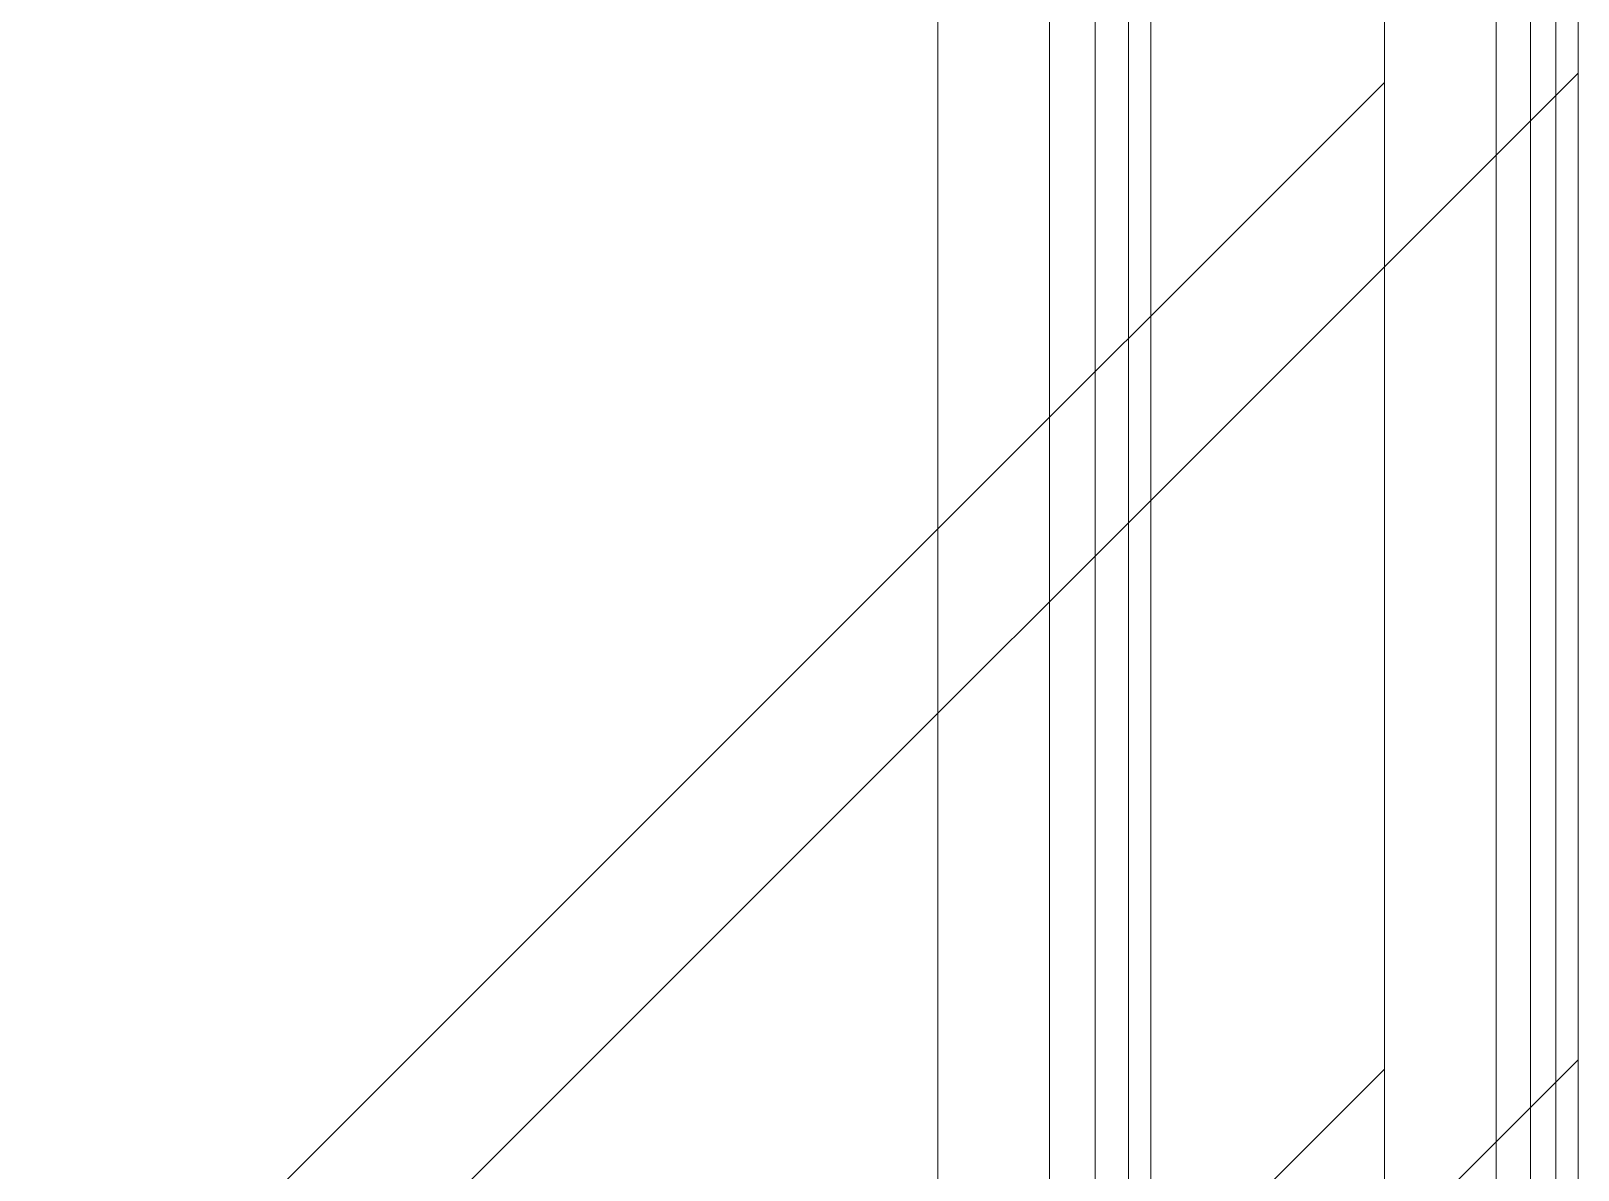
# Model space of a CAD drawing. Header units: millimetres. Extents: x -32954 to 151739, y -65671 to 56243.
# Drawn here: x -10819 to -10763.6, y -48915.6 to -48874.8 of the extents above; entities that cross this region are included whole.
import ezdxf

# ---------------------------------------------------------------- set-up
doc = ezdxf.new("R2010")
doc.units = ezdxf.units.MM
doc.layers.add('G-IMPT', color=7, linetype='Continuous', lineweight=9)
doc.layers.add('I-FURN', color=7, linetype='Continuous', lineweight=9)

# ---------------------------------------------------------------- blocks, each defined once
blk = doc.blocks.new('М25-М26_Столик манипуляционный - МСК-5501_dwg-9496848-О_ТХ_01')
at = {"layer": 'G-IMPT'}
for p, q in [((-246.054, -0.607), (-320.3, -74.854)), ((-246.054, -0.607), (-320.3, -74.854)), ((-313.365, -13.492), (-313.365, -398.053)), ((-313.365, -13.492), (-313.365, -398.053)), ((-313.365, -398.053), (-313.365, -13.492)), ((-301.365, -398.053), (-301.365, -13.492)), ((-301.365, -13.492), (-301.365, -398.053)), ((-301.365, -13.492), (-301.365, -398.053)), ((-320.3, -16.208), (-320.3, -405.607)), ((-320.3, -16.208), (-320.3, -405.607)), ((-320.3, -405.607), (-320.3, -16.208)), ((-320.3, -405.607), (-320.3, -16.208)), ((-320.3, -405.607), (-320.3, -16.208)), ((-320.3, -405.607), (-320.3, -16.208)), ((-319.5, -16.208), (-319.5, -405.607)), ((-319.5, -16.208), (-319.5, -405.607)), ((-319.5, -405.607), (-319.5, -16.208)), ((-318.6, -405.607), (-318.6, -16.208)), ((-318.6, -405.607), (-318.6, -16.208)), ((-318.6, -405.607), (-318.6, -16.208)), ((-318.6, -16.208), (-318.6, -405.607)), ((-305, -401.907), (-305, -19.907)), ((-305, -19.907), (-305, -401.907)), ((-305, -19.907), (-305, -401.907)), ((-305, -401.907), (-305, -19.907)), ((-305, -401.907), (-305, -19.907)), ((-305, -401.907), (-305, -19.907)), ((-304.2, -401.907), (-304.2, -19.907)), ((-304.2, -401.907), (-304.2, -19.907)), ((-303, -401.907), (-303, -19.907)), ((-303, -401.907), (-303, -19.907)), ((-303, -19.907), (-303, -401.907)), ((-303, -401.907), (-303, -19.907)), ((-313.365, -74.519), (-313.365, -39.163)), ((-313.365, -74.519), (-313.365, -39.163)), ((-320.3, -74.854), (-320.3, -39.498)), ((-320.3, -39.498), (-320.3, -74.854))]:
    blk.add_line(p, q, dxfattribs=at)
at = {"layer": 'G-IMPT', "flags": 128}
for points in [[(-239.119, -0.272), (-257.68, -18.834), (-276.242, -37.395), (-294.803, -55.957), (-313.365, -74.519)], [(-313.365, -74.519), (-294.803, -55.957), (-276.242, -37.395), (-257.68, -18.834), (-239.119, -0.272)], [(-317.365, -77.695), (-317.365, -74.527), (-317.365, -71.379), (-317.365, -68.256), (-317.365, -65.164), (-317.365, -62.107), (-317.365, -59.09), (-317.365, -56.119), (-317.365, -53.197), (-317.365, -50.33), (-317.365, -47.522), (-317.365, -44.777), (-317.365, -42.101), (-317.365, -39.497), (-317.365, -36.969), (-317.365, -34.522)], [(-297.365, -33.875), (-297.365, -36.3), (-297.365, -38.807), (-297.365, -41.391), (-297.365, -44.048), (-297.365, -46.775), (-297.365, -49.566), (-297.365, -52.418), (-297.365, -55.325), (-297.365, -58.284), (-297.365, -61.289), (-297.365, -64.335), (-297.365, -67.418), (-297.365, -70.533), (-297.365, -73.675), (-297.365, -76.838)], [(-319.5, -16.208), (-319.5, -113.558), (-319.5, -210.907), (-319.5, -308.257), (-319.5, -405.607)], [(-319.5, -16.208), (-319.5, -113.558), (-319.5, -210.907), (-319.5, -308.257), (-319.5, -405.607)], [(-318.6, -405.607), (-318.6, -308.257), (-318.6, -210.907), (-318.6, -113.558), (-318.6, -16.208)], [(-318.6, -405.607), (-318.6, -308.257), (-318.6, -210.907), (-318.6, -113.558), (-318.6, -16.208)], [(-305, -19.907), (-305, -115.407), (-305, -210.907), (-305, -306.407), (-305, -401.907)], [(-305, -401.907), (-305, -306.407), (-305, -210.907), (-305, -115.407), (-305, -19.907)], [(-304.2, -401.907), (-304.2, -306.407), (-304.2, -210.907), (-304.2, -115.407), (-304.2, -19.907)], [(-304.2, -19.907), (-304.2, -115.407), (-304.2, -210.907), (-304.2, -306.407), (-304.2, -401.907)], [(-320.3, -39.498), (-317.206, -36.405), (-314.113, -33.311), (-311.019, -30.217), (-307.926, -27.124)], [(-307.926, -27.124), (-311.019, -30.217), (-314.113, -33.311), (-317.206, -36.405), (-320.3, -39.498)], [(-313.365, -39.163), (-310.271, -36.07), (-307.178, -32.976), (-304.084, -29.882), (-300.991, -26.789)], [(-300.991, -26.789), (-304.084, -29.882), (-307.178, -32.976), (-310.271, -36.07), (-313.365, -39.163)]]:
    blk.add_lwpolyline(points, dxfattribs=at)
blk = doc.blocks.new('М25-М26_Столик манипуляционный - М25_Столик манипуляционный-8676404-О_ТХ_01')
blk.add_blockref('М25-М26_Столик манипуляционный - МСК-5501_dwg-9496848-О_ТХ_01', (0, 0))

msp = doc.modelspace()

# ---------------------------------------------------------------- block references
at = {"layer": 'I-FURN', "rotation": 180}
msp.add_blockref('М25-М26_Столик манипуляционный - М25_Столик манипуляционный-8676404-О_ТХ_01', (-11083.886, -48951.174), dxfattribs=at)

doc.saveas('drawing.dxf')
